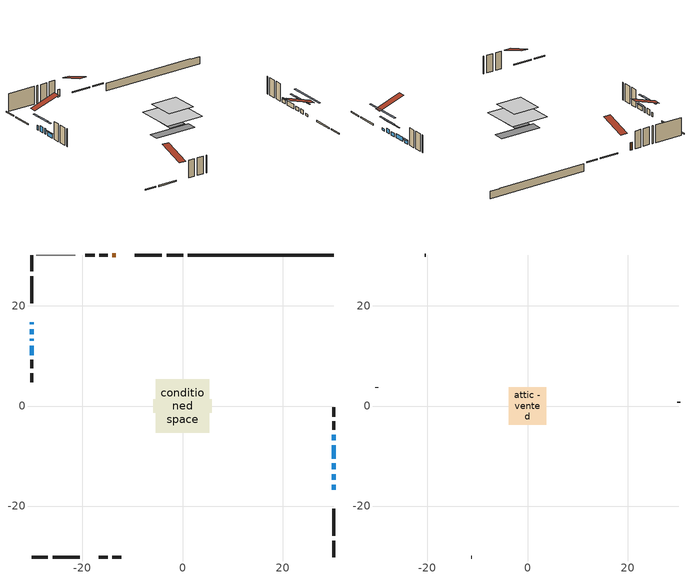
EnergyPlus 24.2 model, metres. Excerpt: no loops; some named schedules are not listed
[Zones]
conditioned space
 floor othersidecoefficients (Floor1 construction): -2.26,-2.26 -2.26,2.26 2.26,2.26 2.26,-2.26 z0.15
 floor adiabatic (AdiabaticFloorConstruction): -5.35,-5.35 -5.35,5.35 5.35,5.35 5.35,-5.35 z2.59
 floor foundation (Slab1 construction): -5.89,-1.4 -5.89,1.4 5.89,1.4 5.89,-1.4 z-2.01
 wall outside (RimJoist1 construction): 0.12,30.18 -3.18,30.18 / -30.18,-30.18 -26.89,-30.18 / -30.18,30.18 -30.18,26.89 / 30.18,-30.18 30.18,-26.89 z0.15:0.45
 wall outside (RimJoist2 construction): -4.11,30.18 -9.57,30.18 / -25.96,-30.18 -20.49,-30.18 / -30.18,25.96 -30.18,20.49 / 30.18,-25.96 30.18,-20.49 z0.15:0.45
 wall outside (AdiabaticWallConstruction 1): -13.37,30.18 -14,30.18 z0.15:2.18
 wall outside (AdiabaticWallConstruction): -30.18,16.7 -30.18,16.3 / 30.18,-10.55 30.18,-7.82 z0.15:1.37; 30.18,-16.7 30.18,-15.7 z0.15:0.71; 30.18,-14.78 30.18,-13.61 z0.15:1.27; 30.18,-12.68 30.18,-11.48 / 30.18,-6.9 30.18,-5.7 z0.15:1.12; -30.18,15.38 -30.18,14.36 z0.15:1.67; -30.18,13.43 -30.18,13 z0.15:1.68; -30.18,12.07 -30.18,10.14 z0.15:1.29
 wall outside (Wall1 construction): -14.93,30.18 -16.63,30.18 / -16.69,-30.18 -14.99,-30.18 / -30.18,9.21 -30.18,7.51 / 30.18,-4.77 30.18,-3.07 z0.15:5.03
 wall outside (Wall2 construction): -17.56,30.18 -19.42,30.18 / -14.06,-30.18 -12.2,-30.18 / -30.18,6.58 -30.18,4.71 / 30.18,-2.14 30.18,-0.28 z0.15:5.03
 wall foundation (FoundationWall1 construction): 1.05,30.18,-2.01 1.05,30.18,0.15 27.27,30.18,0.15 27.27,30.18,-0.04 30.18,30.18,-0.04 30.18,30.18,-2.01
 wall adiabatic (Wall4 construction): -21.45,30.18 -29.26,30.18 z0.15:5.03
 window (WindowConstruction 7): -30.18,16.69 -30.18,16.3 z0.15:1.37
 window (WindowConstruction 8): 30.18,-16.69 30.18,-15.7 z0.15:0.71
 window (WindowConstruction): 30.18,-14.77 30.18,-13.61 z0.15:1.27
 window (WindowConstruction 1): 30.18,-12.68 30.18,-11.48 z0.15:1.12
 window (WindowConstruction 2): 30.18,-10.55 30.18,-7.82 z0.15:1.37
 window (WindowConstruction 3): -30.18,15.38 -30.18,14.36 z0.15:1.67
 window (WindowConstruction 4): -30.18,13.43 -30.18,13 z0.15:1.67
 window (WindowConstruction 5): 30.18,-6.89 30.18,-5.7 z0.15:1.12
 window (WindowConstruction 6): -30.18,12.07 -30.18,10.14 z0.15:1.29
 door (Door): -13.37,30.18 -14,30.18 z0.15:2.18
 ceiling adiabatic (AdiabaticFloorConstruction): 5.35,-5.35 5.35,5.35 -5.35,5.35 -5.35,-5.35 z2.59
attic - vented
 floor to conditioned space (Floor2 construction Reversed): -3.78,-3.78 -3.78,3.78 3.78,3.78 3.78,-3.78 z5.03
 wall outside (Wall3 construction): -20.35,30.18 -20.52,30.18 / -11.27,-30.18 -11.1,-30.18 / -30.18,3.78 -30.18,3.61 / 30.18,0.65 30.18,0.83 z0.15:5.03
 roof outside (Roof1 construction): -12.44,30.18,5.03 -12.44,22.81,7.48 -10.5,22.81,7.48 -10.5,30.18,5.03; -17.62,-30.18,5.03 -17.62,-22.81,7.48 -19.57,-22.81,7.48 -19.57,-30.18,5.03; -30.18,17.62,5.03 -22.81,17.62,7.48 -22.81,19.57,7.48 -30.18,19.57,5.03; 30.18,-17.62,5.03 22.81,-17.62,7.48 22.81,-19.57,7.48 30.18,-19.57,5.03
shading: 30.18,-10.8 30.18,-21.6 30.6,-21.6 30.6,-10.8 z5.61; 30.18,-11.15 30.18,-17.23 30.6,-17.23 30.6,-11.15 z3.73; 30.18,-9.02 30.18,-15.14 30.6,-15.14 30.6,-9.02 z3.58; -30.18,11.9 -30.18,17.84 -30.6,17.84 -30.6,11.9 z4.13; -30.18,10.54 -30.18,15.89 -30.6,15.89 -30.6,10.54 z4.13; 30.18,-5.5 30.18,-7.1 30.6,-7.1 30.6,-5.5 z1.32; -30.18,9.94 -30.18,12.27 -30.6,12.27 -30.6,9.94 z1.49
[Building]
Building 1: Terrain=Suburbs
[Site:Location]
Toronto City Centre_ON: Latitude {deg}=43.63; Longitude {deg}=-79.39; Time Zone {hr}=-5; Elevation {m}=77; Keep Site Location Information=Yes
[Site:GroundTemperature:Shallow]
5.01852, 3.26908, 3.12898, 3.95918, 7.29196, 10.6092, 13.4851, 15.3069, 15.4617, 13.9799, 11.1774, 7.9619
[Site:WaterMainsTemperature]
Calculation Method=Schedule; Temperature Schedule=mains temperature schedule
[Material] Roughness=Rough; Thermal Absorptance=0.9
Name | Thickness {m} | Conductivity {W/m-K} | Density {kg/m3} | Specific Heat {J/kg-K} | Solar Absorptance | Visible Absorptance
asphalt or fiberglass shingles | 0.00635 | 0.162714 | 1121.4 | 1465.45 | 0.4 | 0.4
ceiling loosefill ins | 0.0846667 | 0.0480833 | 16.02 | 1046.75 | 0.7 | 0.7
ceiling stud and cavity | 0.1397 | 0.102768 | 65.682 | 1177.47 | 0.7 | 0.7
concrete 4.0 in. | 0.1016 | 1.803125 | 2242.8 | 837.4 | 0.7 | 0.7
concrete 8.0 in. | 0.2032 | 1.803125 | 2242.8 | 837.4 | 0.7 | 0.7
door material | 0.04445 | 0.053851 | 512.64 | 1214.23 | 0.7 | 0.7
exterior vertical ins | 0.000880603 | 0.029427 | 32.04 | 1214.23 | 0.7 | 0.7
floor covering | 0.0127 | 0.0433444 | 54.468 | 1339.84 | 0.6 | 0.6
floor rigid ins; rim joist rigid ins | 0.051816 | 0.029427 | 32.04 | 1214.23 | 0.7 | 0.7
floor rigid ins 1; wall rigid ins | 0.512978 | 0.029427 | 32.04 | 1214.23 | 0.7 | 0.7
floor stud and cavity | 0.1397 | 0.129871 | 92.3553 | 1139.71 | 0.7 | 0.7
floor stud and cavity 1 | 0.1397 | 1.75129 | 37.0049 | 1207.88 | 0.7 | 0.7
furniture material conditioned space 1 | 0.1524 | 0.115458 | 640.8 | 1214.23 | 0.6 | 0.6
gypsum board | 0.0127 | 0.160291 | 801 | 837.4 | 0.6 | 0.6
osb sheathing 0.5 in. | 0.0127 | 0.115458 | 512.64 | 1214.23 | 0.7 | 0.7
osb sheathing 0.5 in. 1 | 0.0127 | 0.115458 | 512.64 | 1214.23 | 0.4 | 0.4
osb sheathing 0.75 in. | 0.01905 | 0.115458 | 512.64 | 1214.23 | 0.7 | 0.7
osb sheathing 2.0 in. | 0.0508 | 0.115458 | 512.64 | 1214.23 | 0.7 | 0.7
rim joist stud and cavity | 0.0508 | 0.315026 | 125.044 | 1163.47 | 0.6 | 0.6
rim joist stud and cavity 1 | 0.0508 | 0.308293 | 125.044 | 1163.47 | 0.6 | 0.6
slab rigid ins | 0.00139748 | 0.029427 | 32.04 | 1214.23 | 0.7 | 0.7
wall stud and cavity | 0.1397 | 0.0836021 | 139.0536 | 1170.24 | 0.7 | 0.7
wall stud and cavity 1 | 0.1397 | 0.0840449 | 139.0536 | 1170.24 | 0.7 | 0.7
wall stud and cavity 2 | 0.0889 | 6.9971 | 50.32683 | 1063.81 | 0.6 | 0.6
wall stud and cavity 3 | 0.1397 | 0.0761736 | 139.0536 | 1170.24 | 0.7 | 0.7
wall stud and cavity 4 | 0.0889 | 0.380278 | 52.3479 | 1209.89 | 0.7 | 0.7
wall stud and cavity 5 | 0.0889 | 0.391764 | 83.0341 | 1211.67 | 0.7 | 0.7
wood siding | 0.0254 | 0.102417 | 544.68 | 1172.36 | 0.4 | 0.4
wood siding 1 | 0.00254 | 0.102417 | 544.68 | 1172.36 | 0.4 | 0.4
wood siding 2; wood siding 3; wood siding 4 | 0.0254 | 0.102417 | 544.68 | 1172.36 | 0.7 | 0.7
[WindowMaterial:SimpleGlazingSystem]
Name | U-Factor {W/m2-K} | Solar Heat Gain Coefficient
WindowMaterial | 3.7242 | 0.69
WindowMaterial 1 | 3.78609 | 0.69
WindowMaterial 2 | 4.289729 | 0.68
WindowMaterial 3 | 3.66969 | 0.7
WindowMaterial 4 | 5.26294 | 0.67
WindowMaterial 5 | 2.93609 | 0.65
WindowMaterial 6 | 2.992306 | 0.59
WindowMaterial 7 | 4.2426 | 0.65
[Construction]
AdiabaticFloorConstruction: floor stud and cavity 1, floor rigid ins 1, osb sheathing 0.75 in., floor covering
AdiabaticWallConstruction: wood siding 3, wall rigid ins, wall stud and cavity 4, gypsum board
AdiabaticWallConstruction 1: wood siding 4, wall rigid ins, wall stud and cavity 4, gypsum board
Door: door material
Floor1 construction: floor stud and cavity, floor rigid ins, osb sheathing 0.75 in., floor covering
Floor2 construction Reversed: gypsum board, ceiling stud and cavity, ceiling loosefill ins
FoundationWall1 construction: concrete 8.0 in.
furniture construction conditioned space 1: furniture material conditioned space 1
PartitionWallConstruction: gypsum board, wall stud and cavity 5, gypsum board
RimJoist1 construction: wood siding 2, rim joist rigid ins, osb sheathing 2.0 in., rim joist stud and cavity
RimJoist2 construction: wood siding 2, rim joist rigid ins, osb sheathing 2.0 in., rim joist stud and cavity 1
Roof1 construction: asphalt or fiberglass shingles
Slab1 construction: slab rigid ins, concrete 4.0 in.
Wall1 construction: wood siding, osb sheathing 0.5 in., wall stud and cavity, gypsum board
Wall2 construction: wood siding, osb sheathing 0.5 in., wall stud and cavity 1, gypsum board
Wall3 construction: wood siding 1, wall stud and cavity 2
Wall4 construction: osb sheathing 0.5 in. 1, wall stud and cavity 3, gypsum board
WindowConstruction: WindowMaterial
WindowConstruction 1; WindowConstruction 5: WindowMaterial 1
WindowConstruction 2: WindowMaterial 2
WindowConstruction 3: WindowMaterial 3
WindowConstruction 4: WindowMaterial 4
WindowConstruction 6: WindowMaterial 5
WindowConstruction 7: WindowMaterial 6
WindowConstruction 8: WindowMaterial 7
[Zone] Multiplier=1; Part of Total Floor Area=Yes
Name | Volume {m3}
attic - vented | 22.8363
conditioned space | 360.7
[Space]
Name | Zone | Volume {m3}
attic - vented 1 | attic - vented | 22.8363
conditioned space 1 | conditioned space | 360.7
[ZoneInfiltration:EffectiveLeakageArea]
infil attic - vented 1: Zone or Space=attic - vented 1; Schedule=Always On Discrete; Effective Air Leakage Area {cm2}=2410.95; Stack Coefficient=0.000509964; Wind Coefficient=1.52577e-05
[ZoneMixing]
whole house fan mix: Zone or Space=attic - vented; Schedule=Always On Continuous; Design Flow Rate Calculation Method=Flow/Zone; Design Flow Rate {m3/s}=0; Source Zone or Space=conditioned space
[SurfaceProperty:OtherSideCoefficients]
other non-freezing space: Combined Convective/Radiative Film Coefficient {W/m2-K}=8.35; Constant Temperature Coefficient=1; External Dry-Bulb Temperature Coefficient=0; Ground Temperature Coefficient=0; Wind Speed Coefficient=0; Zone Air Temperature Coefficient=0; Constant Temperature Schedule=other non-freezing space; Previous Other Side Temperature Coefficient=0
[SurfaceProperty:ExposedFoundationPerimeter]
Slab1: Exposed Perimeter Calculation Method=TotalExposedPerimeter; Total Exposed Perimeter {m}=29.139
[InternalMass] Zone or ZoneList=conditioned space; Space or SpaceList=conditioned space 1
Name | Construction | Surface Area {m2}
furniture mass conditioned space 1 | furniture construction conditioned space 1 | 67.1399
partition wall mass | PartitionWallConstruction | 167.85
[Lights]
interior lighting: Zone or ZoneList or Space or SpaceList=conditioned space 1; Schedule=interior lighting schedule; Design Level Calculation Method=LightingLevel; Lighting Level {W}=343.2; Return Air Fraction=0; Fraction Radiant=0.6; Fraction Visible=0.2; Fraction Replaceable=1
[People]
occupants: Zone or ZoneList or Space or SpaceList=conditioned space 1; Number of People Schedule=occupants schedule; Number of People Calculation Method=People; Number of People=3; Fraction Radiant=0.314171; Sensible Heat Fraction=0.56303; Activity Level Schedule=occupants activity schedule; Carbon Dioxide Generation Rate {m3/s-W}=0; Enable ASHRAE 55 Comfort Warnings=No; Mean Radiant Temperature Calculation Type=EnclosureAveraged
[ElectricEquipment] Zone or ZoneList or Space or SpaceList=conditioned space 1; Design Level Calculation Method=EquipmentLevel
Name | Schedule | Design Level {W} | Fraction Latent | Fraction Radiant | Fraction Lost
clothes dryer | clothes dryer schedule | 140.772 | 0.015 | 0.081 | 0.85
clothes washer | clothes washer schedule | 32.1985 | 0.03 | 0.162 | 0.7
cooking range | cooking range schedule | 208.969 | 0.08 | 0.432 | 0.2
dishwasher | dishwasher schedule | 66.8632 | 0.3 | 0.18 | 0.4
fridge | fridge schedule | 72.9452 | 0 | 0.6 | 0
mech vent bath fan 0 | mech vent bath fan 0 schedule | 50.2 | 0 | 0 | 1
mech vent bath fan 1 | mech vent bath fan 1 schedule | 50.2 | 0 | 0 | 1
mech vent house fan | mech vent house fan schedule | 0 | 0 | 0 | 1
mech vent house fan cfis | mech vent house fan cfis schedule | 0 | 0 | 0 | 0
mech vent range fan 0 | mech vent range fan 0 schedule | 57 | 0 | 0 | 1
misc plug loads | misc plug loads schedule | 494.7 | 0.045 | 0.513 | 0.1
whole house fan | Always On Discrete | 0 | 0 | 0 | 1
[OtherEquipment] Zone or ZoneList or Space or SpaceList=conditioned space 1; Design Level Calculation Method=EquipmentLevel
Name | Fuel Type | Schedule | Design Level {W} | Fraction Latent | Fraction Radiant | Fraction Lost
clothes dryer 1 | Electricity | clothes dryer schedule | 0 | 0.015 | 0.081 | 0.85
cooking range 1 | Electricity | cooking range schedule | 0 | 0.08 | 0.432 | 0.2
general water use latent | None | general water use schedule | 59.3978 | 1 | 0 | 0
general water use sensible | None | general water use schedule | -58.539 | 0 | 0.6 | 0
mech vent house fan latent load | None | Always On Discrete | 0 | 1 | 0 | 0
mech vent house fan sensible load | None | Always On Discrete | 0 | 0 | 0 | 0
water heater energy adjustment1 | Electricity | Always On Discrete | 0.01 | 0 | 0 | 1
[ZoneInfiltration:DesignFlowRate] Zone or ZoneList or Space or SpaceList=conditioned space 1; Schedule=Always On Discrete; Design Flow Rate Calculation Method=Flow/Zone; Design Flow Rate {m3/s}=0
infil flow; natural vent flow; whole house fan flow
[AvailabilityManager:Scheduled]
central ac and furnace airloop Availability Manager: Schedule=Always On Discrete
[Foundation:Kiva]
Foundation Kiva 1: Initial Indoor Air Temperature {C}=18; Wall Height Above Grade {m}=0.149992; Wall Depth Below Slab {m}=0.2032; Custom Block Material Name 1=exterior vertical ins; Custom Block Depth 1 {m}=2.16; Custom Block X Position 1 {m}=0.2032; Custom Block Z Position 1 {m}=0
[Foundation:Kiva:Settings]
Soil Conductivity {W/m-K}=0.849921; Soil Density {kg/m3}=1842.3; Soil Specific Heat {J/kg-K}=418.7; Ground Solar Absorptivity=0.9; Ground Thermal Absorptivity=0.9; Ground Surface Roughness {m}=0.03; Far-Field Width {m}=40; Deep-Ground Boundary Condition=ZeroFlux; Deep-Ground Depth {m}=40; Minimum Cell Dimension {m}=0.2; Maximum Cell Growth Coefficient=3; Simulation Timestep=Timestep
[Exterior:Lights]
exterior lighting: Schedule=exterior lighting schedule; Design Level {W}=75.6
[EnergyManagementSystem:GlobalVariable]
central_ac_and_furnace_airloop_Fan_RTF
infil_program_Qfan
infil_program_Qinf
natural_vent_program_Qnv
natural_vent_program_Qwhf
[EnergyManagementSystem:Sensor]
Name | Output:Variable or Output:Meter Index Key | Output:Variable or Output:Meter
airflow_gain | infil flow | Infiltration Sensible Heat Gain Energy
airflow_gain_1 | natural vent flow | Infiltration Sensible Heat Gain Energy
airflow_gain_2 | whole house fan flow | Infiltration Sensible Heat Gain Energy
airflow_loss | infil flow | Infiltration Sensible Heat Loss Energy
airflow_loss_1 | natural vent flow | Infiltration Sensible Heat Loss Energy
airflow_loss_2 | whole house fan flow | Infiltration Sensible Heat Loss Energy
clg_load_cond |  | Cooling:EnergyTransfer:Zone:CONDITIONED SPACE
clg_sp_s; clg_sp_s_1 | cooling setpoint | Schedule Value
clothes_dryer_exhaust_0_sch_s | clothes dryer exhaust 0 schedule | Schedule Value
cool_season | cooling season schedule | Schedule Value
htg_load_cond |  | Heating:EnergyTransfer:Zone:CONDITIONED SPACE
htg_sp_s; htg_sp_s_1 | heating setpoint | Schedule Value
ig_ee_conv | clothes dryer | Electric Equipment Convective Heating Energy
ig_ee_conv_2 | cooking range | Electric Equipment Convective Heating Energy
ig_ee_conv_4 | fridge | Electric Equipment Convective Heating Energy
ig_ee_conv_5 | misc plug loads | Electric Equipment Convective Heating Energy
ig_ee_conv_6 | whole house fan | Electric Equipment Convective Heating Energy
ig_ee_rad | clothes dryer | Electric Equipment Radiant Heating Energy
ig_ee_rad_2 | cooking range | Electric Equipment Radiant Heating Energy
ig_ee_rad_4 | fridge | Electric Equipment Radiant Heating Energy
ig_ee_rad_5 | misc plug loads | Electric Equipment Radiant Heating Energy
ig_ee_rad_6 | whole house fan | Electric Equipment Radiant Heating Energy
ig_lgt_conv | interior lighting | Lights Convective Heating Energy
ig_lgt_rad | interior lighting | Lights Radiant Heating Energy
ig_lgt_vis | interior lighting | Lights Visible Radiation Heating Energy
ig_oe_conv | clothes dryer 1 | Other Equipment Convective Heating Energy
ig_oe_conv_1 | cooking range 1 | Other Equipment Convective Heating Energy
ig_oe_conv_2 | general water use latent | Other Equipment Convective Heating Energy
ig_oe_conv_3 | general water use sensible | Other Equipment Convective Heating Energy
ig_oe_conv_4 | water heater energy adjustment1 | Other Equipment Convective Heating Energy
ig_oe_rad | clothes dryer 1 | Other Equipment Radiant Heating Energy
ig_oe_rad_1 | cooking range 1 | Other Equipment Radiant Heating Energy
ig_oe_rad_2 | general water use latent | Other Equipment Radiant Heating Energy
ig_oe_rad_3 | general water use sensible | Other Equipment Radiant Heating Energy
ig_oe_rad_4 | water heater energy adjustment1 | Other Equipment Radiant Heating Energy
ig_ppl_conv | occupants | People Convective Heating Energy
ig_ppl_rad | occupants | People Radiant Heating Energy
im_conv | furniture mass conditioned space 1 | Surface Inside Face Convection Heat Gain Energy
im_conv_1 | partition wall mass | Surface Inside Face Convection Heat Gain Energy
im_ig | furniture mass conditioned space 1 | Surface Inside Face Internal Gains Radiation Heat Gain Energy
im_ig_1 | partition wall mass | Surface Inside Face Internal Gains Radiation Heat Gain Energy
im_lgt | furniture mass conditioned space 1 | Surface Inside Face Lights Radiation Heat Gain Energy
im_lgt_1 | partition wall mass | Surface Inside Face Lights Radiation Heat Gain Energy
im_sol | furniture mass conditioned space 1 | Surface Inside Face Solar Radiation Heat Gain Energy
im_sol_1 | partition wall mass | Surface Inside Face Solar Radiation Heat Gain Energy
im_surf | furniture mass conditioned space 1 | Surface Inside Face Net Surface Thermal Radiation Heat Gain Energy
im_surf_1 | partition wall mass | Surface Inside Face Net Surface Thermal Radiation Heat Gain Energy
mech_vent_bath_fan_0_sch_s | mech vent bath fan 0 schedule | Schedule Value
mech_vent_bath_fan_1_sch_s | mech vent bath fan 1 schedule | Schedule Value
mech_vent_range_fan_0_sch_s | mech vent range fan 0 schedule | Schedule Value
mv_conv | mech vent bath fan 0 | Electric Equipment Convective Heating Energy
mv_conv_1 | mech vent bath fan 1 | Electric Equipment Convective Heating Energy
mv_conv_2 | mech vent house fan | Electric Equipment Convective Heating Energy
mv_conv_3 | mech vent house fan cfis | Electric Equipment Convective Heating Energy
mv_conv_4 | mech vent range fan 0 | Electric Equipment Convective Heating Energy
mv_conv_5 | mech vent house fan latent load | Other Equipment Convective Heating Energy
mv_conv_6 | mech vent house fan sensible load | Other Equipment Convective Heating Energy
mv_rad | mech vent bath fan 0 | Electric Equipment Radiant Heating Energy
mv_rad_1 | mech vent bath fan 1 | Electric Equipment Radiant Heating Energy
mv_rad_2 | mech vent house fan | Electric Equipment Radiant Heating Energy
mv_rad_3 | mech vent house fan cfis | Electric Equipment Radiant Heating Energy
mv_rad_4 | mech vent range fan 0 | Electric Equipment Radiant Heating Energy
mv_rad_5 | mech vent house fan latent load | Other Equipment Radiant Heating Energy
mv_rad_6 | mech vent house fan sensible load | Other Equipment Radiant Heating Energy
natural_vent_s | natural vent schedule | Schedule Value
oa_temp |  | Site Outdoor Air Drybulb Temperature
out_pb_s |  | Site Outdoor Air Barometric Pressure
out_wt_s |  | Site Outdoor Air Humidity Ratio
site_vw_s |  | Site Wind Speed
ss_back_out | Window1 | Surface Window Shortwave from Zone Back Out Window Heat Transfer Rate
ss_back_out_1 | Window10 | Surface Window Shortwave from Zone Back Out Window Heat Transfer Rate
ss_back_out_2 | Window2 | Surface Window Shortwave from Zone Back Out Window Heat Transfer Rate
ss_back_out_3 | Window3 | Surface Window Shortwave from Zone Back Out Window Heat Transfer Rate
ss_back_out_4 | Window4 | Surface Window Shortwave from Zone Back Out Window Heat Transfer Rate
ss_back_out_5 | Window5 | Surface Window Shortwave from Zone Back Out Window Heat Transfer Rate
ss_back_out_6 | Window6 | Surface Window Shortwave from Zone Back Out Window Heat Transfer Rate
ss_back_out_7 | Window7 | Surface Window Shortwave from Zone Back Out Window Heat Transfer Rate
ss_back_out_8 | Window8 | Surface Window Shortwave from Zone Back Out Window Heat Transfer Rate
ss_conv | Door1 | Surface Inside Face Convection Heat Gain Energy
ss_conv_1 | Window1 | Surface Inside Face Convection Heat Gain Energy
ss_conv_2 | Window10 | Surface Inside Face Convection Heat Gain Energy
ss_conv_3 | Window2 | Surface Inside Face Convection Heat Gain Energy
ss_conv_4 | Window3 | Surface Inside Face Convection Heat Gain Energy
ss_conv_5 | Window4 | Surface Inside Face Convection Heat Gain Energy
ss_conv_6 | Window5 | Surface Inside Face Convection Heat Gain Energy
ss_conv_7 | Window6 | Surface Inside Face Convection Heat Gain Energy
ss_conv_8 | Window7 | Surface Inside Face Convection Heat Gain Energy
ss_conv_9 | Window8 | Surface Inside Face Convection Heat Gain Energy
ss_ig | Door1 | Surface Inside Face Internal Gains Radiation Heat Gain Energy
ss_ig_1 | Window1 | Surface Inside Face Internal Gains Radiation Heat Gain Energy
ss_ig_2 | Window10 | Surface Inside Face Internal Gains Radiation Heat Gain Energy
ss_ig_3 | Window2 | Surface Inside Face Internal Gains Radiation Heat Gain Energy
ss_ig_4 | Window3 | Surface Inside Face Internal Gains Radiation Heat Gain Energy
ss_ig_5 | Window4 | Surface Inside Face Internal Gains Radiation Heat Gain Energy
ss_ig_6 | Window5 | Surface Inside Face Internal Gains Radiation Heat Gain Energy
ss_ig_7 | Window6 | Surface Inside Face Internal Gains Radiation Heat Gain Energy
ss_ig_8 | Window7 | Surface Inside Face Internal Gains Radiation Heat Gain Energy
ss_ig_9 | Window8 | Surface Inside Face Internal Gains Radiation Heat Gain Energy
ss_lgt | Door1 | Surface Inside Face Lights Radiation Heat Gain Energy
ss_sol | Door1 | Surface Inside Face Solar Radiation Heat Gain Energy
ss_surf | Door1 | Surface Inside Face Net Surface Thermal Radiation Heat Gain Energy
ss_surf_1 | Window1 | Surface Inside Face Net Surface Thermal Radiation Heat Gain Energy
ss_surf_2 | Window10 | Surface Inside Face Net Surface Thermal Radiation Heat Gain Energy
ss_surf_3 | Window2 | Surface Inside Face Net Surface Thermal Radiation Heat Gain Energy
ss_surf_4 | Window3 | Surface Inside Face Net Surface Thermal Radiation Heat Gain Energy
ss_surf_5 | Window4 | Surface Inside Face Net Surface Thermal Radiation Heat Gain Energy
ss_surf_6 | Window5 | Surface Inside Face Net Surface Thermal Radiation Heat Gain Energy
ss_surf_7 | Window6 | Surface Inside Face Net Surface Thermal Radiation Heat Gain Energy
ss_surf_8 | Window7 | Surface Inside Face Net Surface Thermal Radiation Heat Gain Energy
ss_surf_9 | Window8 | Surface Inside Face Net Surface Thermal Radiation Heat Gain Energy
ss_trans_in | Window1 | Surface Window Transmitted Solar Radiation Rate
ss_trans_in_1 | Window10 | Surface Window Transmitted Solar Radiation Rate
ss_trans_in_2 | Window2 | Surface Window Transmitted Solar Radiation Rate
ss_trans_in_3 | Window3 | Surface Window Transmitted Solar Radiation Rate
ss_trans_in_4 | Window4 | Surface Window Transmitted Solar Radiation Rate
ss_trans_in_5 | Window5 | Surface Window Transmitted Solar Radiation Rate
ss_trans_in_6 | Window6 | Surface Window Transmitted Solar Radiation Rate
ss_trans_in_7 | Window7 | Surface Window Transmitted Solar Radiation Rate
ss_trans_in_8 | Window8 | Surface Window Transmitted Solar Radiation Rate
ss_trans_out | Window1 | Surface Inside Face Initial Transmitted Diffuse Transmitted Out Window Solar Radiation Rate
ss_trans_out_1 | Window10 | Surface Inside Face Initial Transmitted Diffuse Transmitted Out Window Solar Radiation Rate
ss_trans_out_2 | Window2 | Surface Inside Face Initial Transmitted Diffuse Transmitted Out Window Solar Radiation Rate
ss_trans_out_3 | Window3 | Surface Inside Face Initial Transmitted Diffuse Transmitted Out Window Solar Radiation Rate
ss_trans_out_4 | Window4 | Surface Inside Face Initial Transmitted Diffuse Transmitted Out Window Solar Radiation Rate
ss_trans_out_5 | Window5 | Surface Inside Face Initial Transmitted Diffuse Transmitted Out Window Solar Radiation Rate
ss_trans_out_6 | Window6 | Surface Inside Face Initial Transmitted Diffuse Transmitted Out Window Solar Radiation Rate
ss_trans_out_7 | Window7 | Surface Inside Face Initial Transmitted Diffuse Transmitted Out Window Solar Radiation Rate
ss_trans_out_8 | Window8 | Surface Inside Face Initial Transmitted Diffuse Transmitted Out Window Solar Radiation Rate
s_conv | Floor1 | Surface Inside Face Convection Heat Gain Energy
s_conv_1 | Floor2 | Surface Inside Face Convection Heat Gain Energy
s_conv_10 | RimJoist2:180 | Surface Inside Face Convection Heat Gain Energy
s_conv_11 | RimJoist2:270 | Surface Inside Face Convection Heat Gain Energy
s_conv_12 | RimJoist2:90 | Surface Inside Face Convection Heat Gain Energy
s_conv_13 | Slab1 | Surface Inside Face Convection Heat Gain Energy
s_conv_14 | Wall1:0 | Surface Inside Face Convection Heat Gain Energy
s_conv_15 | Wall1:180 | Surface Inside Face Convection Heat Gain Energy
s_conv_16 | Wall1:270 | Surface Inside Face Convection Heat Gain Energy
s_conv_17 | Wall1:90 | Surface Inside Face Convection Heat Gain Energy
s_conv_18 | Wall2:0 | Surface Inside Face Convection Heat Gain Energy
s_conv_19 | Wall2:180 | Surface Inside Face Convection Heat Gain Energy
s_conv_2 | FoundationWall1 | Surface Inside Face Convection Heat Gain Energy
s_conv_20 | Wall2:270 | Surface Inside Face Convection Heat Gain Energy
s_conv_21 | Wall2:90 | Surface Inside Face Convection Heat Gain Energy
s_conv_22 | Wall4 | Surface Inside Face Convection Heat Gain Energy
s_conv_3 | inferred conditioned ceiling | Surface Inside Face Convection Heat Gain Energy
s_conv_4 | inferred conditioned floor | Surface Inside Face Convection Heat Gain Energy
s_conv_5 | RimJoist1:0 | Surface Inside Face Convection Heat Gain Energy
